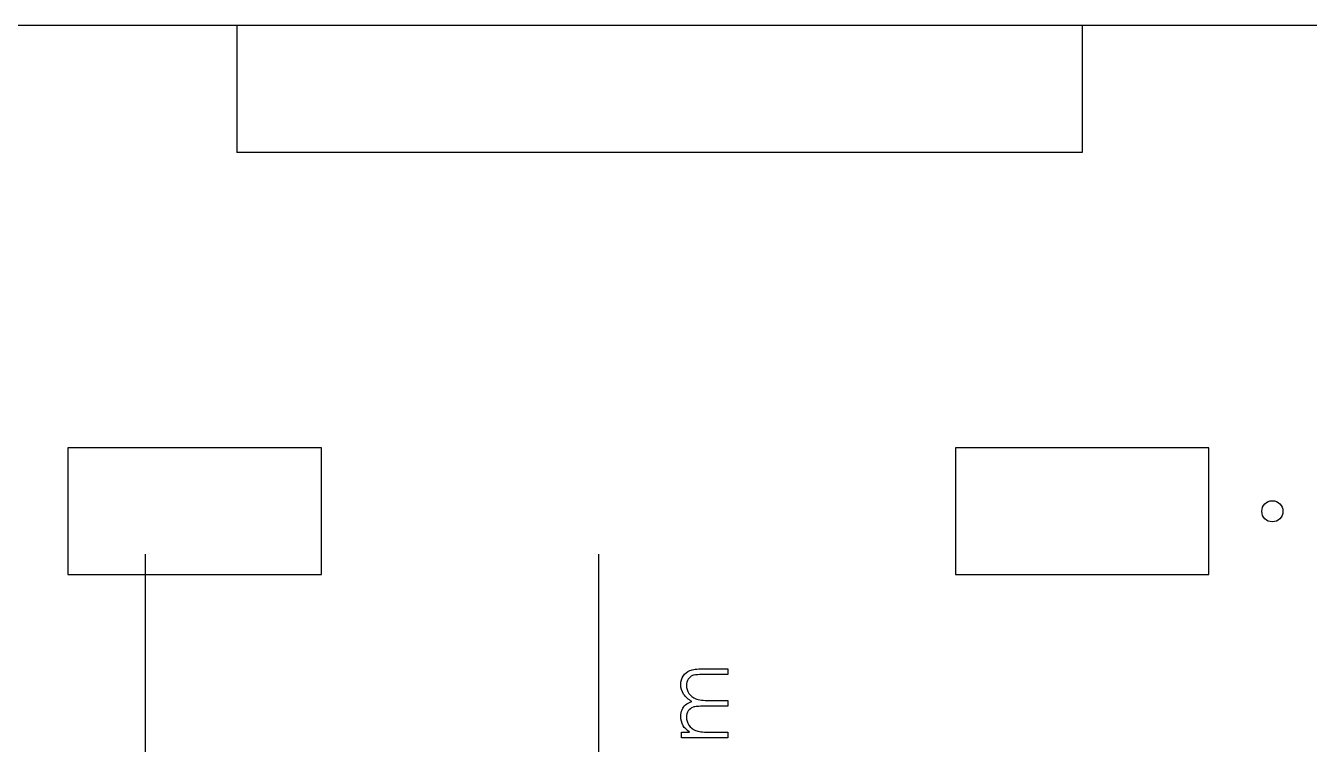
# Model space of a CAD drawing. Header units: millimetres. Extents: x -496 to 15, y 154 to 434.
# Drawn here: x -414.3 to -353.5, y 284.2 to 318.3 of the extents above; entities that cross this region are included whole.
import ezdxf

# ---------------------------------------------------------------- set-up
doc = ezdxf.new("R2010")
doc.units = ezdxf.units.MM

msp = doc.modelspace()

# ---------------------------------------------------------------- linework, layer by layer
at = {"color": 7, "linetype": 'Continuous', "lineweight": 25}
for p, q in [((-321.279, 318.286), (-496.279, 318.286)), ((-404.279, 318.286), (-404.279, 312.286)), ((-364.279, 318.286), (-364.279, 312.286)), ((-364.279, 312.286), (-404.279, 312.286)), ((-400.279, 298.286), (-412.279, 298.286)), ((-412.279, 298.286), (-412.279, 292.286)), ((-400.279, 292.286), (-400.279, 298.286)), ((-358.279, 298.286), (-370.279, 298.286)), ((-370.279, 298.286), (-370.279, 292.286)), ((-358.279, 292.286), (-358.279, 298.286)), ((-412.279, 292.286), (-400.279, 292.286)), ((-370.279, 292.286), (-358.279, 292.286))]:
    msp.add_line(p, q, dxfattribs=at)
at = {"color": 7, "linetype": 'Continuous'}
for p, q in [((-408.607, 164.056), (-408.607, 293.248)), ((-387.161, 164.056), (-387.161, 293.248))]:
    msp.add_line(p, q, dxfattribs=at)
at = {"color": 7, "linetype": 'Continuous', "flags": 128}
msp.add_lwpolyline([(-383.238, 284.556), (-383.238, 284.825), (-383.238, 284.825), (-382.857, 284.825), (-382.857, 284.825), (-382.956, 284.899), (-383.04, 284.975), (-383.109, 285.051), (-383.165, 285.129), (-383.165, 285.129), (-383.214, 285.238), (-383.249, 285.35), (-383.269, 285.464), (-383.276, 285.581), (-383.276, 285.581), (-383.272, 285.66), (-383.261, 285.737), (-383.241, 285.812), (-383.213, 285.885), (-383.179, 285.954), (-383.14, 286.016), (-383.096, 286.072), (-383.046, 286.121), (-382.989, 286.164), (-382.919, 286.206), (-382.839, 286.244), (-382.747, 286.279), (-382.747, 286.279), (-382.81, 286.315), (-382.869, 286.353), (-382.924, 286.394), (-382.975, 286.437), (-383.023, 286.482), (-383.067, 286.529), (-383.106, 286.578), (-383.142, 286.63), (-383.201, 286.737), (-383.243, 286.848), (-383.268, 286.963), (-383.276, 287.083), (-383.276, 287.083), (-383.269, 287.193), (-383.248, 287.296), (-383.213, 287.393), (-383.163, 287.483), (-383.1, 287.564), (-383.026, 287.634), (-382.941, 287.693), (-382.845, 287.741), (-382.791, 287.761), (-382.73, 287.777), (-382.663, 287.792), (-382.59, 287.804), (-382.51, 287.813), (-382.424, 287.82), (-382.332, 287.824), (-382.233, 287.825), (-382.233, 287.825), (-381.046, 287.825), (-381.046, 287.825), (-381.046, 287.556), (-381.046, 287.556), (-382.234, 287.556), (-382.234, 287.556), (-382.319, 287.555), (-382.396, 287.553), (-382.466, 287.548), (-382.53, 287.543), (-382.587, 287.536), (-382.637, 287.527), (-382.68, 287.517), (-382.716, 287.505), (-382.779, 287.475), (-382.835, 287.436), (-382.884, 287.387), (-382.927, 287.33), (-382.962, 287.266), (-382.987, 287.195), (-383.002, 287.119), (-383.007, 287.036), (-383.007, 287.036), (-382.999, 286.934), (-382.977, 286.838), (-382.939, 286.744), (-382.887, 286.656), (-382.822, 286.576), (-382.747, 286.507), (-382.662, 286.45), (-382.567, 286.404), (-382.513, 286.386), (-382.45, 286.369), (-382.379, 286.356), (-382.299, 286.345), (-382.212, 286.336), (-382.116, 286.33), (-382.011, 286.326), (-381.898, 286.325), (-381.898, 286.325), (-381.046, 286.325), (-381.046, 286.325), (-381.046, 286.056), (-381.046, 286.056), (-382.16, 286.056), (-382.16, 286.056), (-382.255, 286.055), (-382.342, 286.053), (-382.421, 286.048), (-382.492, 286.043), (-382.555, 286.036), (-382.609, 286.027), (-382.657, 286.017), (-382.696, 286.005), (-382.763, 285.976), (-382.823, 285.937), (-382.876, 285.888), (-382.922, 285.83), (-382.96, 285.765), (-382.986, 285.694), (-383.002, 285.617), (-383.007, 285.534), (-383.007, 285.534), (-383, 285.437), (-382.978, 285.342), (-382.941, 285.251), (-382.89, 285.163), (-382.826, 285.083), (-382.752, 285.013), (-382.669, 284.955), (-382.575, 284.908), (-382.522, 284.889), (-382.463, 284.872), (-382.397, 284.857), (-382.324, 284.846), (-382.245, 284.836), (-382.159, 284.83), (-382.067, 284.826), (-381.968, 284.825), (-381.968, 284.825), (-381.046, 284.825), (-381.046, 284.825), (-381.046, 284.556), (-381.046, 284.556), (-383.238, 284.556)], dxfattribs=at)
at = {"color": 7, "linetype": 'Continuous', "lineweight": 25}
msp.add_circle((-355.279, 295.286), 0.5, dxfattribs=at)

doc.saveas('drawing.dxf')
